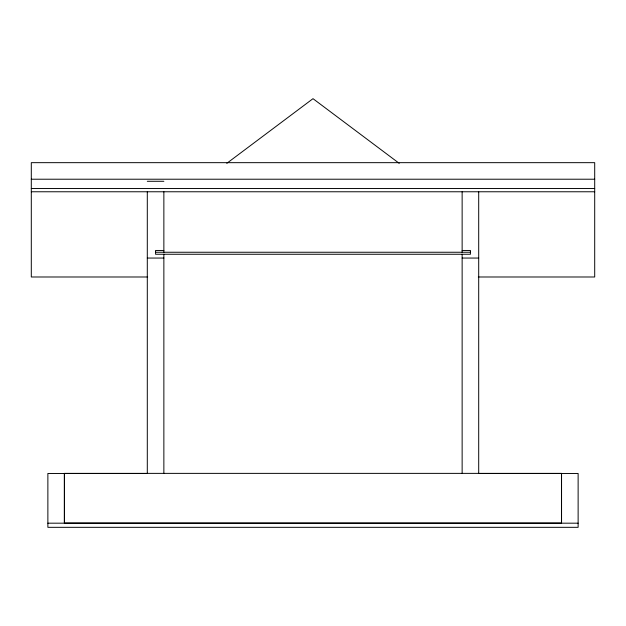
<?xml version="1.0" encoding="UTF-8"?>
<svg xmlns="http://www.w3.org/2000/svg" width="626" height="626" viewBox="0 0 626 626"><rect width="100%" height="100%" fill="white"/><g stroke="black" fill="none" stroke-linecap="round" stroke-linejoin="round"><path stroke-width="0.94" d="M226.784 163.339L313 98.673L399.216 163.339M31.3 179.216L594.7 179.216M147.298 181.282L163.863 181.282M31.3 188.489L594.7 188.489M31.3 191.767L594.7 191.767M163.863 250.463L155.577 250.463L155.577 254.258L470.423 254.258L470.423 250.463L462.137 250.463M155.577 252.247L470.423 252.247M147.298 258.053L163.863 258.053M462.137 258.053L478.702 258.053M147.697 276.989L31.3 276.989L31.3 162.666L594.7 162.666L594.7 276.989L478.303 276.989M147.548 473.467L47.873 473.467L47.873 527.327L578.127 527.327L578.127 473.467L478.64 473.467M47.873 523.179L578.127 523.179M561.561 473.467L561.561 523.179M478.702 191.767L478.702 473.467M462.137 191.767L462.137 252.419M462.137 254.258L462.137 473.467M163.863 191.767L163.863 252.419M163.863 254.258L163.863 473.467M147.298 191.767L147.298 473.467M64.439 473.467L64.439 523.179M561.467 473.373L64.345 473.373L64.345 523.086L561.467 523.086L561.467 473.373"/></g></svg>
